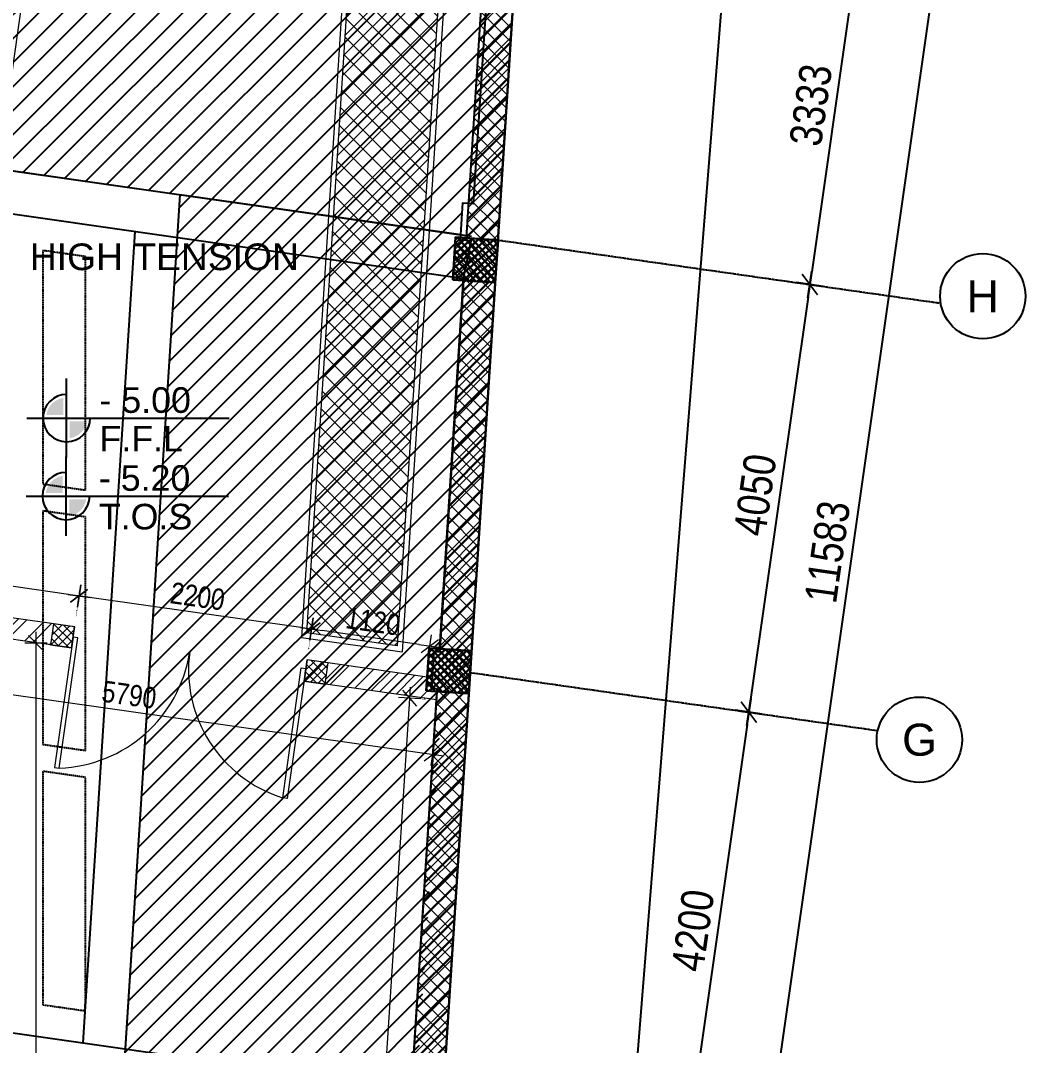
# Model space of a CAD drawing. Header units: inches. Extents: x 676944 to 1044153, y 326920 to 502369.
# Drawn here: x 745678 to 755095, y 383698 to 393308 of the extents above; entities that cross this region are included whole.
import ezdxf
from ezdxf.enums import TextEntityAlignment as Align

# ---------------------------------------------------------------- set-up
doc = ezdxf.new("R2010")
doc.units = ezdxf.units.IN
doc.header["$MEASUREMENT"] = 0
for name, pattern in [('CENTER', [50.8, 31.75, -6.35, 6.35, -6.35]), ('DOT2', [3.175, 0, -3.175]), ('HIDDEN', [9.525, 6.35, -3.175])]:
    doc.linetypes.add(name, pattern=pattern)
doc.layers.add('A-DIMENSION', color=7, linetype='Continuous', lineweight=9)
doc.layers.add('A-LEVEL', color=181, linetype='Continuous', lineweight=9)
for name, color, linetype in [('Axis', 9, 'CENTER'), ('dim-axis', 15, 'Continuous'), ('LEVELS', 181, 'Continuous'), ('S-BEAM', 2, 'Continuous'), ('S-COL-1', 7, 'Continuous'), ('S-COL1-HT', 11, 'Continuous'), ('S-HAT', 45, 'Continuous'), ('S-RIBS', 43, 'HIDDEN'), ('S-WALL', 1, 'Continuous'), ('S-WALL-HAT', 9, 'Continuous')]:
    doc.layers.add(name, color=color, linetype=linetype)
doc.styles.add('ARIAL', font='ARIALN.TTF')
doc.styles.get("Standard").update_dxf_attribs({"font": 'arial.ttf'})
doc.styles.add('style1', font='arial.ttf')
doc.dimstyles.new('DIM-100', dxfattribs={"dimscale": 150, "dimtxt": 2, "dimasz": 1, "dimexe": 0.75, "dimexo": 1, "dimgap": 0.5, "dimtad": 1, "dimdec": 0, "dimzin": 11, "dimdsep": 46, "dimtxsty": 'ARIAL', "dimblk": 'R', "dimcen": 2.5, "dimdle": 1, "dimclrd": 256, "dimclre": 256, "dimclrt": 256, "dimazin": 0, "dimtfac": 1, "dimtdec": 0, "dimtix": 1, "dimtmove": 2, "dimatfit": 3, "dimldrblk": 'R', "dimtolj": 1, "dimtzin": 3, "dimlwd": -1, "dimlwe": 13, "dimarcsym": 0})
doc.dimstyles.get("Standard").update_dxf_attribs({"dimtxt": 0.18, "dimasz": 0.18, "dimexe": 0.18, "dimexo": 0.0625, "dimgap": 0.09, "dimtad": 0, "dimtih": 1, "dimtoh": 1, "dimdec": 4, "dimzin": 0, "dimdsep": 46, "dimtxsty": 'Standard', "dimcen": 0.09, "dimadec": 0, "dimazin": 0, "dimtfac": 1, "dimtdec": 4, "dimtofl": 0, "dimtmove": 0, "dimatfit": 3, "dimfxl": 1, "dimtolj": 1, "dimtzin": 0, "dimarcsym": 0})
pattern_1 = [(45, (500265.856, -209134.585), (-39.7747564, 39.7747564), []), (135, (500265.856, -209134.585), (-39.7747564, -39.7747564), [])]
pattern_2 = [(45, (393264, 521461.99), (-112.2532, 112.2532), [])]

# ---------------------------------------------------------------- blocks, each defined once
blk = doc.blocks.new('R')
for p, q in [((0, -1.05), (0, 1.05)), ((-1.05, 0), (1.05, 0))]:
    blk.add_line(p, q)
at = {"color": 4, "lineweight": 13}
blk.add_line((-0.707, -0.707), (0.707, 0.707), dxfattribs=at)
blk = doc.blocks.new('*D459')
at = {"layer": 'A-DIMENSION', "color": 254, "linetype": 'DOT2', "lineweight": 13, "transparency": 16777216}
for p, q in [((554945, 227624.4), (554831.4, 227640.6)), ((553934.8, 220546.2), (553821.2, 220562.4))]:
    blk.add_line(p, q, dxfattribs=at)
at = {"layer": 'A-DIMENSION', "color": 254, "transparency": 16777216}
blk.add_line((553909.5, 220650.8), (554891.5, 227531), dxfattribs=at)
at = {"layer": 'Defpoints', "color": 0, "transparency": 16777216}
for p in [(554905.6, 227630), (555044, 227610.3), (554033.8, 220532.1)]:
    blk.add_point(p, dxfattribs=at)
at = {"layer": 'A-DIMENSION', "color": 254, "transparency": 16777216, "xscale": 100, "yscale": 100, "zscale": 100}
for p, rotation in [((554905.6, 227630), 81.87733040133662), ((553895.4, 220551.8), 261.8773304013366)]:
    blk.add_blockref('R', p, dxfattribs=dict(at, rotation=rotation))
at = {"layer": 'A-DIMENSION', "color": 254, "transparency": 16777216, "insert": (554139.3, 223579.5), "char_height": 200, "attachment_point": 5, "rotation": 81.87733, "style": 'ARIAL'}
blk.add_mtext('\\A1;7150', dxfattribs=at)
blk = doc.blocks.new('level')
at = {"layer": 'LEVELS'}
for points in [[(42.7, 3.7), (22.8, 3.7, -0.325023), (42.7, 23.7)], [(70.2, -3.7), (50.2, -3.7), (50.2, -23.7, 0.325023)]]:
    blk.add_hatch(color=256, dxfattribs=at).paths.add_polyline_path(points)
for p, q in [((46.5, -46.5), (46.5, 46.5)), ((0, 0), (236.9, 0))]:
    blk.add_line(p, q, dxfattribs=at)
blk.add_arc((46.5, 0), 27.7, 90, 0, dxfattribs=at)
at = {"layer": 'LEVELS', "style": 'style1', "flags": 8}
for tag, p in [('+0.00', (85, 6.1)), ('F.F.L', (85, -39.1))]:
    blk.add_attdef(tag, p, '', height=30, dxfattribs=at)
blk = doc.blocks.new('*D507')
at = {"layer": 'A-DIMENSION', "color": 254, "linetype": 'DOT2', "lineweight": 13, "transparency": 16777216}
for p, q in [((557417.9, 220352.1), (557427.4, 220418.6)), ((558526.9, 220193.7), (558536.4, 220260.2))]:
    blk.add_line(p, q, dxfattribs=at)
at = {"layer": 'A-DIMENSION', "color": 254, "transparency": 16777216}
blk.add_line((558426.8, 220200.1), (557515.8, 220330.2), dxfattribs=at)
at = {"layer": 'Defpoints', "color": 0, "transparency": 16777216}
for p in [(557416.8, 220344.3), (557403.8, 220253.1), (558512.7, 220094.7)]:
    blk.add_point(p, dxfattribs=at)
at = {"layer": 'A-DIMENSION', "color": 254, "transparency": 16777216, "xscale": 100, "yscale": 100, "zscale": 100}
for p, rotation in [((557416.8, 220344.3), 171.8698850076933), ((558525.8, 220185.9), 351.8698850076934)]:
    blk.add_blockref('R', p, dxfattribs=dict(at, rotation=rotation))
at = {"layer": 'A-DIMENSION', "color": 254, "transparency": 16777216, "insert": (557992.8, 220415.7), "char_height": 200, "attachment_point": 5, "rotation": 351.86989, "style": 'ARIAL'}
blk.add_mtext('\\A1;1120', dxfattribs=at)
blk = doc.blocks.new('*D508')
at = {"layer": 'A-DIMENSION', "color": 254, "linetype": 'DOT2', "lineweight": 13, "transparency": 16777216}
for p, q in [((555211.7, 220465), (555249.5, 220729.4)), ((557389.6, 220154.1), (557427.4, 220418.6))]:
    blk.add_line(p, q, dxfattribs=at)
at = {"layer": 'A-DIMENSION', "color": 254, "transparency": 16777216}
blk.add_line((557317.8, 220358.5), (555337.9, 220641.1), dxfattribs=at)
at = {"layer": 'Defpoints', "color": 0, "transparency": 16777216}
for p in [(555238.9, 220655.2), (555197.6, 220366), (557375.5, 220055.1)]:
    blk.add_point(p, dxfattribs=at)
at = {"layer": 'A-DIMENSION', "color": 254, "transparency": 16777216, "xscale": 100, "yscale": 100, "zscale": 100}
for p, rotation in [((555238.9, 220655.2), 171.8773450430515), ((557416.8, 220344.4), 351.8773450430515)]:
    blk.add_blockref('R', p, dxfattribs=dict(at, rotation=rotation))
at = {"layer": 'A-DIMENSION', "color": 254, "transparency": 16777216, "insert": (556349.3, 220650.4), "char_height": 200, "attachment_point": 5, "rotation": 351.87735, "style": 'ARIAL'}
blk.add_mtext('\\A1;2200', dxfattribs=at)
blk = doc.blocks.new('*D509')
at = {"layer": 'A-DIMENSION', "color": 254, "linetype": 'DOT2', "lineweight": 13, "transparency": 16777216}
for p, q in [((552934.8, 220789.9), (552972.5, 221054.4)), ((555211.7, 220465), (555249.5, 220729.4))]:
    blk.add_line(p, q, dxfattribs=at)
at = {"layer": 'A-DIMENSION', "color": 254, "transparency": 16777216}
blk.add_line((555139.9, 220669.3), (553060.9, 220966), dxfattribs=at)
at = {"layer": 'Defpoints', "color": 0, "transparency": 16777216}
for p in [(552961.9, 220980.2), (552920.6, 220690.9), (555197.6, 220366)]:
    blk.add_point(p, dxfattribs=at)
at = {"layer": 'A-DIMENSION', "color": 254, "transparency": 16777216, "xscale": 100, "yscale": 100, "zscale": 100}
for p, rotation in [((552961.9, 220980.2), 171.8773450430515), ((555238.9, 220655.2), 351.8773450430515)]:
    blk.add_blockref('R', p, dxfattribs=dict(at, rotation=rotation))
at = {"layer": 'A-DIMENSION', "color": 254, "transparency": 16777216, "insert": (554121.9, 220968.3), "char_height": 200, "attachment_point": 5, "rotation": 351.87735, "style": 'ARIAL'}
blk.add_mtext('\\A1;2300', dxfattribs=at)
blk = doc.blocks.new('*D515')
at = {"layer": 'A-DIMENSION', "color": 254, "linetype": 'DOT2', "lineweight": 13, "transparency": 16777216}
for p, q in [((558487.1, 219686.6), (558262.4, 219701)), ((557202.9, 199657.8), (556978.3, 199672.2))]:
    blk.add_line(p, q, dxfattribs=at)
at = {"layer": 'A-DIMENSION', "color": 254, "transparency": 16777216}
blk.add_line((557059.5, 199767.2), (558330.9, 219596.4), dxfattribs=at)
at = {"layer": 'Defpoints', "color": 0, "transparency": 16777216}
for p in [(558337.3, 219696.2), (558586.9, 219680.2), (557302.7, 199651.4)]:
    blk.add_point(p, dxfattribs=at)
at = {"layer": 'A-DIMENSION', "color": 254, "transparency": 16777216, "xscale": 100, "yscale": 100, "zscale": 100}
for p, rotation in [((558337.3, 219696.2), 86.33149765879534), ((557053.1, 199667.4), 266.3314976587953)]:
    blk.add_blockref('R', p, dxfattribs=dict(at, rotation=rotation))
at = {"layer": 'A-DIMENSION', "color": 254, "transparency": 16777216, "insert": (557543.4, 209691.6), "char_height": 200, "attachment_point": 5, "rotation": 86.3315, "style": 'ARIAL'}
blk.add_mtext('\\A1;20070', dxfattribs=at)
blk = doc.blocks.new('*D409')
at = {"layer": 'A-DIMENSION', "color": 254, "linetype": 'DOT2', "lineweight": 13, "transparency": 16777216}
for p, q in [((552906.6, 220591.9), (552809.8, 219908.9)), ((558567, 219265.6), (558564.1, 219244.9))]:
    blk.add_line(p, q, dxfattribs=at)
at = {"layer": 'A-DIMENSION', "color": 254, "transparency": 16777216}
blk.add_line((552919.4, 219969.1), (558454.5, 219184.7), dxfattribs=at)
at = {"layer": 'Defpoints', "color": 0, "transparency": 16777216}
for p in [(552920.7, 220691), (558552.9, 219166.6), (558553.5, 219170.7)]:
    blk.add_point(p, dxfattribs=at)
at = {"layer": 'A-DIMENSION', "color": 254, "transparency": 16777216, "xscale": 100, "yscale": 100, "zscale": 100}
for p, rotation in [((552820.4, 219983.1), 171.9342278825543), ((558553.5, 219170.7), 351.9342278825543)]:
    blk.add_blockref('R', p, dxfattribs=dict(at, rotation=rotation))
at = {"layer": 'A-DIMENSION', "color": 254, "transparency": 16777216, "insert": (555708.3, 219727.5), "char_height": 200, "attachment_point": 5, "rotation": 351.93423, "style": 'ARIAL'}
blk.add_mtext('\\A1;5790', dxfattribs=at)
blk = doc.blocks.new('*D395')
at = {"layer": 'A-DIMENSION', "color": 254, "linetype": 'DOT2', "lineweight": 13, "transparency": 16777216}
for p, q in [((554743.1, 220212.6), (554760.8, 220212.6)), ((554929.9, 199652.4), (554910.8, 199652.4))]:
    blk.add_line(p, q, dxfattribs=at)
at = {"layer": 'A-DIMENSION', "color": 254, "transparency": 16777216}
blk.add_line((554835.8, 199752.4), (554835.8, 220112.6), dxfattribs=at)
at = {"layer": 'Defpoints', "color": 0, "transparency": 16777216}
for p in [(554835.8, 220212.6), (554843.1, 220212.6), (554829.9, 199652.4)]:
    blk.add_point(p, dxfattribs=at)
at = {"layer": 'A-DIMENSION', "color": 254, "transparency": 16777216, "xscale": 100, "yscale": 100, "zscale": 100}
for p, rotation in [((554835.8, 220212.6), 90), ((554835.8, 199652.4), 270)]:
    blk.add_blockref('R', p, dxfattribs=dict(at, rotation=rotation))
at = {"layer": 'A-DIMENSION', "color": 254, "transparency": 16777216, "insert": (554683.7, 209932.5), "char_height": 200, "attachment_point": 5, "rotation": 90, "style": 'ARIAL'}
blk.add_mtext('\\A1;20560', dxfattribs=at)
blk = doc.blocks.new('*D346')
at = {"layer": 'Defpoints', "color": 0, "transparency": 16777216}
for p in [(256170.9, 442525.5), (255700.1, 439226.3), (256166.7, 439159.7)]:
    blk.add_point(p, dxfattribs=at)
at = {"layer": 'dim-axis', "linetype": 'DOT2', "lineweight": 13, "transparency": 16777216}
for p, q in [((256319.4, 442504.3), (256749, 442443)), ((255848.6, 439205.1), (256278.1, 439143.8))]:
    blk.add_line(p, q, dxfattribs=at)
at = {"layer": 'dim-axis', "transparency": 16777216}
blk.add_line((256620.6, 442340.1), (256183.7, 439278.5), dxfattribs=at)
at = {"layer": 'dim-axis', "transparency": 16777216, "xscale": 120, "yscale": 120, "zscale": 120}
for p, rotation in [((256637.6, 442458.9), 81.87732561324759), ((256166.7, 439159.7), 261.8773256132475)]:
    blk.add_blockref('R', p, dxfattribs=dict(at, rotation=rotation))
at = {"layer": 'dim-axis', "transparency": 16777216, "insert": (256176.3, 440841.5), "char_height": 300, "attachment_point": 5, "rotation": 81.87733, "style": 'ARIAL'}
blk.add_mtext('\\A1;3333', dxfattribs=at)
blk = doc.blocks.new('*D347')
at = {"layer": 'Defpoints', "color": 0, "transparency": 16777216}
for p in [(255700.1, 439226.3), (255594.5, 435150.3), (255594.5, 435150.3)]:
    blk.add_point(p, dxfattribs=at)
at = {"layer": 'dim-axis', "linetype": 'DOT2', "lineweight": 13, "transparency": 16777216}
for p, q in [((255848.6, 439205.1), (256278.1, 439143.8)), ((255446, 435171.5), (255483.1, 435166.2))]:
    blk.add_line(p, q, dxfattribs=at)
at = {"layer": 'dim-axis', "transparency": 16777216}
blk.add_line((256149.8, 439040.9), (255611.4, 435269.1), dxfattribs=at)
at = {"layer": 'dim-axis', "transparency": 16777216, "xscale": 120, "yscale": 120, "zscale": 120}
for p, rotation in [((256166.7, 439159.7), 81.87732905109686), ((255594.5, 435150.3), 261.8773290510969)]:
    blk.add_blockref('R', p, dxfattribs=dict(at, rotation=rotation))
at = {"layer": 'dim-axis', "transparency": 16777216, "insert": (255654.7, 437187.2), "char_height": 300, "attachment_point": 5, "rotation": 81.87733, "style": 'ARIAL'}
blk.add_mtext('\\A1;4050', dxfattribs=at)
blk = doc.blocks.new('*D348')
at = {"layer": 'Defpoints', "color": 0, "transparency": 16777216}
for p in [(255594.5, 435150.3), (255001, 430992.5), (255001, 430992.5)]:
    blk.add_point(p, dxfattribs=at)
at = {"layer": 'dim-axis', "linetype": 'DOT2', "lineweight": 13, "transparency": 16777216}
for p, q in [((255446, 435171.5), (255483.1, 435166.2)), ((255149.5, 430971.3), (255112.4, 430976.6))]:
    blk.add_line(p, q, dxfattribs=at)
at = {"layer": 'dim-axis', "transparency": 16777216}
blk.add_line((255577.5, 435031.5), (255018, 431111.3), dxfattribs=at)
at = {"layer": 'dim-axis', "transparency": 16777216, "xscale": 120, "yscale": 120, "zscale": 120}
for p, rotation in [((255594.5, 435150.3), 81.87732905109686), ((255001, 430992.5), 261.8773290510969)]:
    blk.add_blockref('R', p, dxfattribs=dict(at, rotation=rotation))
at = {"layer": 'dim-axis', "transparency": 16777216, "insert": (255071.9, 433103.6), "char_height": 300, "attachment_point": 5, "rotation": 81.87733, "style": 'ARIAL'}
blk.add_mtext('\\A1;4200', dxfattribs=at)
blk = doc.blocks.new('*D352')
at = {"layer": 'Defpoints', "color": 0, "transparency": 16777216}
for p in [(257375.9, 442353.5), (255739.3, 430887.1), (255739.3, 430887.1)]:
    blk.add_point(p, dxfattribs=at)
at = {"layer": 'dim-axis', "linetype": 'DOT2', "lineweight": 13, "transparency": 16777216}
for p, q in [((257227.4, 442374.7), (257264.5, 442369.4)), ((255590.8, 430908.3), (255628, 430903))]:
    blk.add_line(p, q, dxfattribs=at)
at = {"layer": 'dim-axis', "transparency": 16777216}
blk.add_line((257358.9, 442234.7), (255756.3, 431005.9), dxfattribs=at)
at = {"layer": 'dim-axis', "transparency": 16777216, "xscale": 120, "yscale": 120, "zscale": 120}
for p, rotation in [((257375.9, 442353.5), 81.877266415541), ((255739.3, 430887.1), 261.877266415541)]:
    blk.add_blockref('R', p, dxfattribs=dict(at, rotation=rotation))
at = {"layer": 'dim-axis', "transparency": 16777216, "insert": (256331.7, 436652.5), "char_height": 300, "attachment_point": 5, "rotation": 81.87727, "style": 'ARIAL'}
blk.add_mtext('\\A1;11583', dxfattribs=at)
blk = doc.blocks.new('*D153')
at = {"layer": 'Defpoints', "color": 0, "transparency": 16777216}
for p in [(253904.5, 442848), (251664.1, 414937.4), (253174.5, 414816.2)]:
    blk.add_point(p, dxfattribs=at)
at = {"layer": 'dim-axis', "linetype": 'DOT2', "lineweight": 13, "transparency": 16777216}
for p, q in [((254054, 442836), (255527.1, 442717.7)), ((251813.6, 414925.4), (253286.6, 414807.2))]:
    blk.add_line(p, q, dxfattribs=at)
at = {"layer": 'dim-axis', "transparency": 16777216}
blk.add_line((255405.3, 442607.1), (253184.1, 414935.8), dxfattribs=at)
at = {"layer": 'dim-axis', "transparency": 16777216, "xscale": 120, "yscale": 120, "zscale": 120}
for p, rotation in [((255414.9, 442726.7), 85.410651128382), ((253174.5, 414816.2), 265.410651128382)]:
    blk.add_blockref('R', p, dxfattribs=dict(at, rotation=rotation))
at = {"layer": 'dim-axis', "transparency": 16777216, "insert": (254067.3, 428789.7), "char_height": 300, "attachment_point": 5, "rotation": 85.41065, "style": 'ARIAL'}
blk.add_mtext('\\A1;28000', dxfattribs=at)
blk = doc.blocks.new('CEILING PLAN')
at = {"layer": 'S-COL1-HT', "lineweight": 30}
h = blk.add_hatch(dxfattribs=at)
h.set_pattern_fill('ANSI37', color=254, scale=15, angle=-3.66998)
h.set_pattern_definition([(41.3300165, (900893.094, 809130.26), (-31.4513192, 35.7624823), []), (131.3300165, (900893.094, 809130.26), (-35.7624823, -31.4513192), [])])
h.paths.add_polyline_path([(438083.6, 476188.7), (438482.8, 476163.1), (438508.4, 476562.3), (438109.2, 476587.9)])
h = blk.add_hatch(dxfattribs=at)
h.set_pattern_fill('ANSI37', color=254, scale=15, angle=-3.66998)
h.set_pattern_definition([(41.3300165, (900645.567, 805278.215), (-31.4513192, 35.7624823), []), (131.3300165, (900645.567, 805278.215), (-35.7624823, -31.4513192), [])])
h.paths.add_polyline_path([(437836.1, 472336.7), (438235.2, 472311.1), (438260.8, 472710.2), (437861.7, 472735.8)])
at = {"layer": 'S-HAT'}
h = blk.add_hatch(dxfattribs=at)
h.set_pattern_fill('ANSI31', color=254, scale=50, style=0)
h.set_pattern_definition(pattern_2)
h.paths.add_polyline_path([(390318.4, 485183), (390298.1, 485040.4), (390318.4, 485183), (390195.1, 484461.1), (390318.4, 485183), (389288.2, 485329.9), (389175.4, 483607.6), (389224.7, 483595.9), (394316.7, 482869.2), (394316.8, 482870), (394960.3, 482778.2), (424089.7, 478620.1), (424089.8, 478620.4), (424287.8, 478592.1), (426168.6, 478323.6), (426168.6, 478323.7), (426812.1, 478231.9), (426812, 478231.3), (432655.7, 477397.3), (432655.7, 477397.9), (433200.2, 477320.2), (438160.8, 476611.6), (438179.9, 476909.7), (438279.7, 476903.3), (438456, 479650.9), (434841.3, 480166.8), (434826.9, 480066.2), (434480.4, 480115.7), (434494.8, 480216.3), (430881.4, 480732), (430867, 480631.5), (430520.6, 480681), (430534.9, 480781.5), (426921.5, 481297.2), (426907.2, 481196.8), (426560.7, 481246.2), (426575, 481346.6), (422961.6, 481862.4), (422947.3, 481762.1), (422600.8, 481811.5), (422615.2, 481911.8), (419001.9, 482427.5), (418987.6, 482327.2), (418641.1, 482376.6), (418655.4, 482477), (415042.1, 482992.7), (415027.8, 482892.4), (414681.3, 482941.8), (414695.6, 483042.1), (411082.3, 483557.8), (411068, 483457.6), (410721.6, 483507.1), (410735.9, 483607.3), (407122.6, 484123), (407108.3, 484023), (406761.8, 484072.4), (406776.1, 484172.4), (403162.7, 484688.2), (403148.5, 484588.4), (402802, 484637.8), (402816.2, 484737.6), (399202.8, 485253.3), (399188.6, 485153.8), (398842.1, 485203.3), (398856.3, 485302.8), (395243, 485818.5), (395228.8, 485719.2), (394882.3, 485768.7), (394896.5, 485868), (391300.8, 486330.6), (391286.6, 486231.6), (390890.7, 486288.2), (390904.8, 486387.2), (390471.6, 486373.3), (390384.5, 485646.3)])
h = blk.add_hatch(dxfattribs=at)
h.set_pattern_fill('ANSI31', color=254, scale=50, style=0)
h.set_pattern_definition(pattern_2)
h.paths.add_polyline_path([(436417.7, 465254.5), (437484.5, 465186.1), (437661.7, 468149.5), (437618.2, 468152.3), (437640.6, 468501.6), (437740.4, 468495.2), (437987.7, 472350), (437887.9, 472356.4), (437910.3, 472705.7), (437960.2, 472702.5), (438184.5, 476200.2), (438256.7, 476554.1), (438157.5, 476560.5), (438160.8, 476611.6), (435528.3, 476987.3), (434133.3, 455223.1), (436839, 455223.1), (436816.1, 455646.2), (436864.7, 455623.1), (437087.2, 459092.7), (436987.4, 459099.1), (437013, 459498.3), (437112.8, 459491.9), (437396.9, 463139.8), (437347, 463143), (437414.1, 464188.5), (436353.7, 464256.5)])
at = {"layer": 'S-WALL-HAT', "lineweight": 30}
h = blk.add_hatch(dxfattribs=at)
h.set_pattern_fill('ANSI31', color=254, scale=35)
h.set_pattern_definition([(45, (874698.03, 817381.6), (-78.577241, 78.577241), [])])
h.paths.add_polyline_path([(436885.1, 455940.9), (436838.8, 455219.9), (437139.6, 455223.1), (437184.5, 455921.7)])
h.paths.add_polyline_path([(434505.1, 480465.7), (434901.1, 480409.2), (434844.6, 480013.2), (434448.6, 480069.7)])
h.paths.add_polyline_path([(430941.2, 480974.5), (430884.7, 480578.5), (430488.7, 480635), (430545.3, 481031)])
h.paths.add_polyline_path([(426981.4, 481539.7), (426924.9, 481143.8), (426528.9, 481200.3), (426585.4, 481596.3)])
h.paths.add_polyline_path([(423021.5, 482105), (422965, 481709), (422569, 481765.6), (422625.5, 482161.5)])
h.paths.add_polyline_path([(418665.8, 482726.7), (419061.8, 482670.1), (419005.2, 482274.2), (418609.3, 482330.7)])
h.paths.add_polyline_path([(414706, 483291.9), (415102, 483235.3), (415045.5, 482839.3), (414649.5, 482895.9)])
h.paths.add_polyline_path([(411142.2, 483800.6), (411085.7, 483404.6), (410689.7, 483461.1), (410746.3, 483857.1)])
h.paths.add_polyline_path([(407182.5, 484365.9), (407126, 483969.9), (406730, 484026.4), (406786.5, 484422.4)])
h.paths.add_polyline_path([(403222.7, 484931.3), (403166.1, 484535.4), (402770.2, 484591.9), (402826.7, 484987.9)])
h.paths.add_polyline_path([(399262.8, 485496.8), (399206.3, 485100.8), (398810.3, 485157.3), (398866.8, 485553.3)])
h.paths.add_polyline_path([(395303, 486062.2), (395246.5, 485666.2), (394850.5, 485722.7), (394907, 486118.7)])
h.paths.add_polyline_path([(391343.2, 486627.6), (391286.6, 486231.6), (390890.7, 486288.2), (390947.2, 486684.2), (389093.7, 486948.7), (388877.3, 483646.1), (389175.1, 483603.8), (389130.9, 482928), (388831.5, 482947.6), (387463.7, 462073.1), (387764.3, 462073.1), (387717.3, 461355), (387417.9, 461374.6), (387060.6, 455921.6), (387360, 455902), (387315.5, 455223.1), (387014.8, 455223.1), (386798.6, 451923.1), (388803.2, 451923.1), (388803.2, 452323.1), (389203.2, 452323.1), (389203.2, 451923.1), (392803.2, 451923.1), (392803.2, 452323.1), (393203.2, 452323.1), (393203.2, 451923.1), (396803.2, 451923.1), (396803.2, 452323.1), (397203.2, 452323.1), (397203.2, 451923.1), (400803.2, 451923.1), (400803.2, 452323.1), (401203.2, 452323.1), (401203.2, 451923.1), (404803.2, 451923.1), (404803.2, 452323.1), (405203.2, 452323.1), (405203.2, 451923.1), (408803.2, 451923.1), (408803.2, 452323.1), (409203.2, 452323.1), (409203.2, 451923.1), (412803.2, 451923.1), (412803.2, 452323.1), (413203.2, 452323.1), (413203.2, 451923.1), (416803.2, 451923.1), (416803.2, 452323.1), (417203.2, 452323.1), (417203.2, 451923.1), (420803.2, 451923.1), (420803.2, 452323.1), (421203.2, 452323.1), (421203.2, 451923.1), (424803.2, 451923.1), (424803.2, 452323.1), (425203.2, 452323.1), (425203.2, 451923.1), (428803.2, 451923.1), (428803.2, 452323.1), (429203.2, 452323.1), (429203.2, 451923.1), (432803.2, 451923.1), (432803.2, 452323.1), (433203.2, 452323.1), (433203.2, 451923.1), (436928, 451923.1), (437386.6, 459073.5), (436987.4, 459099.1), (437013, 459498.3), (437412.2, 459472.7), (437646.4, 463123.8), (437347, 463143), (437391.8, 463841.6), (437691.2, 463822.4), (437965.9, 468105), (437566.7, 468130.6), (437592.3, 468529.7), (437991.5, 468504.1), (438235.6, 472309), (437836.4, 472334.6), (437862, 472733.8), (438261.2, 472708.2), (438482.8, 476163.1), (438083.6, 476188.7), (438109.2, 476587.9), (438508.4, 476562.3), (438720.3, 479865.7)])
h.paths.add_polyline_path([(388385.4, 476137.7), (388884.3, 476105), (388823, 475168.8), (388326.5, 475239.6)])
h.paths.add_polyline_path([(388684.6, 476118.1), (388884.3, 476105), (388823, 475168.8), (388624.3, 475197.1), (387118.9, 452223.1), (388803.2, 452223.1), (388803.2, 452323.1), (389203.2, 452323.1), (389203.2, 452223.1), (392803.2, 452223.1), (392803.2, 452323.1), (393203.2, 452323.1), (393203.2, 452223.1), (396803.2, 452223.1), (396803.2, 452323.1), (397203.2, 452323.1), (397203.2, 452223.1), (400803.2, 452223.1), (400803.2, 452323.1), (401203.2, 452323.1), (401203.2, 452223.1), (404803.2, 452223.1), (404803.2, 452323.1), (405203.2, 452323.1), (405203.2, 452223.1), (408803.2, 452223.1), (408803.2, 452323.1), (409203.2, 452323.1), (409203.2, 452223.1), (412803.2, 452223.1), (412803.2, 452323.1), (413203.2, 452323.1), (413203.2, 452223.1), (416803.2, 452223.1), (416803.2, 452323.1), (417203.2, 452323.1), (417203.2, 452223.1), (420803.2, 452223.1), (420803.2, 452323.1), (421203.2, 452323.1), (421203.2, 452223.1), (424803.2, 452223.1), (424803.2, 452323.1), (425203.2, 452323.1), (425203.2, 452223.1), (428803.2, 452223.1), (428803.2, 452323.1), (429203.2, 452323.1), (429203.2, 452223.1), (432803.2, 452223.1), (432803.2, 452323.1), (433203.2, 452323.1), (433203.2, 452223.1), (436646.6, 452223.1), (437087.2, 459092.7), (436987.4, 459099.1), (437013, 459498.3), (437112.8, 459491.9), (437666.5, 468124.2), (437566.7, 468130.6), (437592.3, 468529.7), (437692.1, 468523.3), (437936.2, 472328.2), (437836.4, 472334.6), (437862, 472733.8), (437961.8, 472727.4), (438183.4, 476182.3), (438083.6, 476188.7), (438109.2, 476587.9), (438209, 476581.5), (438403.1, 479608), (434858.9, 480113.8), (434844.6, 480013.2), (434448.6, 480069.7), (434463, 480170.3), (430899.1, 480679), (430884.7, 480578.5), (430488.7, 480635), (430503.1, 480735.5), (426939.2, 481244.2), (426924.9, 481143.8), (426528.9, 481200.3), (426543.2, 481300.7), (422979.3, 481809.3), (422965, 481709), (422569, 481765.6), (422583.3, 481865.8), (419019.6, 482374.5), (419005.2, 482274.2), (418609.3, 482330.7), (418623.6, 482431), (415059.8, 482939.6), (415045.5, 482839.3), (414649.5, 482895.9), (414663.8, 482996.2), (411100, 483504.8), (411085.7, 483404.6), (410689.7, 483461.1), (410704, 483561.3), (407140.3, 484070), (407126, 483969.9), (406730, 484026.4), (406744.3, 484126.5), (403180.4, 484635.1), (403166.1, 484535.4), (402770.2, 484591.9), (402784.4, 484691.6), (399220.5, 485200.3), (399206.3, 485100.8), (398810.3, 485157.3), (398824.5, 485256.8), (395260.6, 485765.5), (395246.5, 485666.2), (394850.5, 485722.7), (394864.7, 485822), (391300.8, 486330.6), (391286.6, 486231.6), (390890.7, 486288.2), (390904.8, 486387.2), (389371.9, 486605.9)])
at = {"layer": 'S-BEAM', "color": 254, "linetype": 'ByBlock'}
for p, q in [((389213.3, 483597.6), (438260.1, 476597.4)), ((433143.6, 476923.6), (438234.4, 476197)), ((435528.3, 476987.3), (435015.1, 468980.1)), ((435105.5, 476643.6), (434617.9, 469036.7)), ((432496.2, 469339.6), (437696.9, 468597.3))]:
    blk.add_line(p, q, dxfattribs=at)
at = {"layer": 'S-COL-1', "color": 254, "lineweight": 30}
for points in [[(438083.6, 476188.7), (438482.8, 476163.1), (438508.4, 476562.3), (438109.2, 476587.9)], [(437836.1, 472336.7), (438235.2, 472311.1), (438260.8, 472710.2), (437861.7, 472735.8)]]:
    blk.add_lwpolyline(points, close=True, dxfattribs=at)
at = {"layer": 'S-HAT', "color": 254}
for points in [[(394960.3, 482778.2), (424089.7, 478620.1), (424089.8, 478620.4), (424287.8, 478592.1), (426168.6, 478323.6), (426168.6, 478323.7), (426812.1, 478231.9), (426812, 478231.3), (432655.7, 477397.3), (432655.7, 477397.9), (433200.2, 477320.2), (438160.8, 476611.6), (438179.9, 476909.7), (438279.7, 476903.3), (438456, 479650.9)], [(437347, 463143), (437391.8, 463841.6), (437391.8, 463841.6), (437668.1, 468149.1), (437618.2, 468152.3), (437640.6, 468501.6), (437690.5, 468498.4), (437937.8, 472353.2), (437887.9, 472356.4), (437910.3, 472705.7), (437960.2, 472702.5), (438184.5, 476200.2), (438256.7, 476554.1), (438157.5, 476560.5), (438160.8, 476611.6), (435528.3, 476987.3), (434133.3, 455223.1)]]:
    blk.add_lwpolyline(points, dxfattribs=at)
at = {"layer": 'S-RIBS', "color": 254, "ltscale": 0.4}
for points in [[(434643, 476407.1), (434243, 476464.2), (434243, 474275.6), (434643, 474218.5)], [(434643, 473966), (434243, 474023.1), (434243, 471834.5), (434643, 471777.4)], [(434643, 471524.8), (434243, 471581.9), (434243, 469393.3), (434637.2, 469337), (434643, 469427.8)]]:
    blk.add_lwpolyline(points, close=True, dxfattribs=at)
at = {"layer": 'S-WALL', "color": 254}
blk.add_lwpolyline([(436928, 451923.1), (386798.6, 451923.1), (389093.7, 486948.7), (438720.3, 479865.7)], close=True, dxfattribs=at)
for points in [[(434858.9, 480113.8), (438403.1, 479608), (438209, 476581.5)], [(438183.4, 476182.3), (437961.8, 472727.4)], [(437936.2, 472328.2), (437692.1, 468523.3)]]:
    blk.add_lwpolyline(points, dxfattribs=at)
blk = doc.blocks.new('SDFGBS')
at = {"layer": 'A-DIMENSION'}
h = blk.add_hatch(dxfattribs=at)
h.set_pattern_fill('ANSI37', color=254, scale=1000)
h.set_pattern_definition([(45, (-9484.03, -205049.73), (-88.388348, 88.388348), []), (135, (-9484.03, -205049.73), (-88.388348, -88.388348), [])])
h.paths.add_polyline_path([(558658.2, 227043.9), (557814.2, 227164.4), (557374.4, 220307.7), (558218.4, 220187.3)])
h = blk.add_hatch(dxfattribs=at)
h.set_pattern_fill('ANSI37', color=254, scale=750)
h.set_pattern_definition([(45, (500265.86, -209134.585), (-66.29126, 66.29126), []), (135, (500265.86, -209134.585), (-66.29126, -66.29126), [])])
h.paths.add_polyline_path([(558739.7, 223618), (559138.9, 223592.4), (559164.5, 223991.6), (558765.3, 224017.2)])
h = blk.add_hatch(dxfattribs=at)
h.set_pattern_fill('ANSI32', color=254, scale=500)
h.set_pattern_definition([(45, (500237.57, -209332.6), (-132.58252, 132.58252), []), (45, (500325.96, -209332.6), (-132.58252, 132.58252), [])])
h.paths.add_polyline_path([(552694.4, 220521.2), (552722.7, 220719.2), (551039.7, 220959.4), (551011.5, 220761.4)])
h.paths.add_polyline_path([(557573.5, 220027.1), (557545.3, 219829.1), (558488.1, 219695.5), (558501, 219895.7)])
h.paths.add_polyline_path([(554971.3, 220196.2), (554999.6, 220394.2), (552920.7, 220691), (552892.4, 220493)])
h = blk.add_hatch(dxfattribs=at)
h.set_pattern_fill('ANSI37,_O', color=254, scale=450)
h.set_pattern_definition(pattern_1)
h.paths.add_polyline_path([(555196.8, 220366.2), (554998.8, 220394.3), (554970.5, 220196.4), (555168.6, 220168.2)])
h = blk.add_hatch(dxfattribs=at)
h.set_pattern_fill('ANSI37', color=254, scale=750)
h.set_pattern_definition([(45, (500264.9, -209132.56), (-66.29126, 66.29126), []), (135, (500264.9, -209132.56), (-66.29126, -66.29126), [])])
h.paths.add_polyline_path([(558491.6, 219766), (558890.7, 219740.4), (558916.3, 220139.5), (558517.2, 220165.1)])
h = blk.add_hatch(dxfattribs=at)
h.set_pattern_fill('ANSI37,_O', color=254, scale=450)
h.set_pattern_definition(pattern_1)
h.paths.add_polyline_path([(557572.7, 220027.1), (557374.7, 220055.2), (557346.5, 219857.3), (557544.5, 219829.1)])
at = {"layer": 'A-DIMENSION', "color": 254}
for p, q in [((557767.7, 227221.5), (557321.5, 220264.8)), ((558711.1, 227086.9), (558264.9, 220131.2)), ((558991.6, 225993), (559312.9, 226314.2)), ((559291.1, 225975.2), (559008.6, 226257.7)), ((558982.6, 225851.3), (559303.8, 226172.5)), ((559283.1, 225850.6), (559000.6, 226133.1)), ((558973.5, 225709.6), (559294.7, 226030.9)), ((559275.1, 225726), (558992.6, 226008.5)), ((558964.4, 225568), (559285.6, 225889.2)), ((559267.2, 225601.4), (558984.7, 225883.9)), ((558955.3, 225426.3), (559276.5, 225747.5)), ((559259.2, 225476.8), (558976.7, 225759.3)), ((559251.2, 225352.2), (558968.7, 225634.7)), ((558946.2, 225284.7), (559267.4, 225605.9)), ((558937.1, 225143), (559258.4, 225464.2)), ((559243.2, 225227.6), (558960.7, 225510.1)), ((559235.2, 225103.1), (558952.7, 225385.6)), ((558928.1, 225001.3), (559249.3, 225322.5)), ((559227.2, 224978.5), (558944.7, 225261)), ((558919, 224859.7), (559240.2, 225180.9)), ((559219.2, 224853.9), (558936.7, 225136.4)), ((558909.9, 224718), (559231.1, 225039.2)), ((559211.2, 224729.3), (558928.7, 225011.8)), ((558900.8, 224576.3), (559222, 224897.5)), ((559203.2, 224604.7), (558920.7, 224887.2)), ((559195.3, 224480.1), (558912.8, 224762.6)), ((558891.7, 224434.7), (559212.9, 224755.9)), ((558882.6, 224293), (559203.9, 224614.2)), ((559187.3, 224355.5), (558904.8, 224638)), ((559179.3, 224230.9), (558896.8, 224513.4)), ((558873.6, 224151.3), (559194.8, 224472.5)), ((559171.3, 224106.3), (558888.8, 224388.8)), ((558865.6, 224010.8), (559185.7, 224330.9)), ((559152.7, 223992.3), (558880.8, 224264.2)), ((558990.2, 224002.8), (559176.6, 224189.2)), ((559011, 224001.4), (558872.8, 224139.6)), ((558869.3, 224010.5), (558864.8, 224015)), ((559114.8, 223994.8), (559167.5, 224047.5)), ((558837.2, 223584.7), (558862.7, 223610.1)), ((559123.4, 223358.7), (558872.6, 223609.5)), ((558819.1, 223301.3), (559111.9, 223594.1)), ((558828.1, 223443), (558987.3, 223602.1)), ((559115.4, 223234.1), (558832.9, 223516.6)), ((559131.3, 223483.3), (559014.3, 223600.4)), ((558810, 223159.7), (559131.2, 223480.9)), ((558800.9, 223018), (559122.1, 223339.2)), ((559107.4, 223109.6), (558824.9, 223392.1)), ((559099.4, 222985), (558816.9, 223267.5)), ((558791.8, 222876.3), (559113, 223197.5)), ((559091.4, 222860.4), (558808.9, 223142.9)), ((558782.7, 222734.7), (559103.9, 223055.9)), ((559083.4, 222735.8), (558800.9, 223018.3)), ((558773.6, 222593), (559094.9, 222914.2)), ((559075.4, 222611.2), (558792.9, 222893.7)), ((558764.6, 222451.3), (559085.8, 222772.5)), ((559067.4, 222486.6), (558784.9, 222769.1)), ((558755.5, 222309.7), (559076.7, 222630.9)), ((559059.4, 222362), (558776.9, 222644.5)), ((558746.4, 222168), (559067.6, 222489.2)), ((559051.5, 222237.4), (558769, 222519.9)), ((559043.5, 222112.8), (558761, 222395.3)), ((558737.3, 222026.3), (559058.5, 222347.5)), ((559035.5, 221988.2), (558753, 222270.7)), ((558728.2, 221884.7), (559049.4, 222205.9)), ((559027.5, 221863.6), (558745, 222146.1)), ((558719.1, 221743), (559040.4, 222064.2)), ((559019.5, 221739), (558737, 222021.5)), ((558710.1, 221601.3), (559031.3, 221922.5)), ((559011.5, 221614.4), (558729, 221896.9)), ((558701, 221459.7), (559022.2, 221780.9)), ((559003.5, 221489.8), (558721, 221772.3)), ((558691.9, 221318), (559013.1, 221639.2)), ((558995.5, 221365.2), (558713, 221647.7)), ((558682.8, 221176.3), (559004, 221497.6)), ((558987.5, 221240.6), (558705, 221523.1)), ((558673.7, 221034.7), (558994.9, 221355.9)), ((558979.6, 221116.1), (558697.1, 221398.6)), ((558664.6, 220893), (558985.9, 221214.2)), ((558971.6, 220991.5), (558689.1, 221274)), ((558963.6, 220866.9), (558681.1, 221149.4)), ((558655.6, 220751.3), (558976.8, 221072.6)), ((558955.6, 220742.3), (558673.1, 221024.8)), ((558646.5, 220609.7), (558967.7, 220930.9)), ((558947.6, 220617.7), (558665.1, 220900.2)), ((558637.4, 220468), (558958.6, 220789.2)), ((558939.6, 220493.1), (558657.1, 220775.6)), ((555197.6, 220366), (552920.7, 220691)), ((558628.3, 220326.3), (558949.5, 220647.6)), ((558931.6, 220368.5), (558649.1, 220651)), ((555169.3, 220168), (552892.4, 220493)), ((558619.2, 220184.7), (558940.4, 220505.9)), ((558923.6, 220243.9), (558641.1, 220526.4)), ((555169.3, 220168), (555197.6, 220366)), ((558894, 220141), (558633.1, 220401.8)), ((558719.3, 220152.2), (558931.4, 220364.2)), ((555227, 220260.8), (555183.5, 220267)), ((557321.5, 220264.8), (558264.9, 220131.2)), ((558752.3, 220150.1), (558625.2, 220277.2)), ((558592.9, 220158.3), (558594.7, 220160.2)), ((558612.7, 220157), (558610.6, 220159.1)), ((558843.9, 220144.2), (558922.3, 220222.6)), ((557347.3, 219857.1), (557375.5, 220055.1)), ((558500.9, 219894.5), (557375.5, 220055.1)), ((558511.5, 220077), (558512.2, 220077.6)), ((558515.3, 220121.9), (558514.4, 220122.8)), ((557320.5, 219981.8), (557364.2, 219975.6)), ((558506.7, 219998), (558506.4, 219998.2)), ((558498.5, 219873.6), (558498.1, 219874)), ((558502.3, 219935.2), (558502.4, 219935.3)), ((558586.9, 219680.2), (557347.3, 219857.1)), ((558492.4, 219792.7), (558493.3, 219793.6)), ((558573.8, 219476.3), (558841, 219743.6)), ((558582.9, 219618), (558716.4, 219751.6)), ((558591.8, 219759.5), (558591.9, 219759.6)), ((558875.2, 219496.9), (558613.9, 219758.2)), ((558883.1, 219621.5), (558755.6, 219749.1)), ((558564.7, 219334.7), (558885.3, 219655.2)), ((558867.2, 219372.3), (558585.2, 219654.2)), ((558555.6, 219193), (558876.2, 219513.6)), ((558859.2, 219247.7), (558577.2, 219529.6)), ((558851.3, 219123), (558569.2, 219405.1)), ((558546.6, 219051.4), (558867.2, 219372)), ((558537.5, 218909.7), (558858.1, 219230.3)), ((558843.3, 218998.4), (558561.2, 219280.5)), ((558835.3, 218873.8), (558553.3, 219155.9)), ((558528.4, 218768), (558849.1, 219088.7)), ((558827.3, 218749.2), (558545.3, 219031.3)), ((558519.3, 218626.4), (558840, 218947)), ((558819.4, 218624.6), (558537.3, 218906.7)), ((558510.2, 218484.7), (558830.9, 218805.4)), ((558811.4, 218500), (558529.3, 218782.1)), ((558501.1, 218343), (558821.9, 218663.8)), ((558803.4, 218375.4), (558521.3, 218657.5)), ((558492.1, 218201.4), (558812.8, 218522.1)), ((558795.5, 218250.7), (558513.3, 218532.9)), ((558483, 218059.7), (558803.8, 218380.5)), ((558787.5, 218126.1), (558505.3, 218408.3)), ((558473.9, 217918), (558794.7, 218238.8)), ((558779.5, 218001.5), (558497.3, 218283.7)), ((558771.6, 217876.9), (558489.3, 218159.1)), ((558464.8, 217776.4), (558785.6, 218097.2)), ((558455.7, 217634.7), (558776.6, 217955.6)), ((558763.6, 217752.3), (558481.4, 218034.5)), ((558755.6, 217627.7), (558473.4, 217909.9)), ((558446.6, 217493), (558767.5, 217813.9)), ((558747.6, 217503.1), (558465.4, 217785.3)), ((558437.6, 217351.4), (558758.5, 217672.3)), ((558739.7, 217378.5), (558457.4, 217660.7)), ((558428.5, 217209.7), (558749.4, 217530.6)), ((558731.7, 217253.8), (558449.4, 217536.1)), ((558419.4, 217068), (558740.3, 217389)), ((558723.7, 217129.2), (558441.4, 217411.6)), ((558715.8, 217004.6), (558433.4, 217287)), ((558410.3, 216926.4), (558731.3, 217247.3)), ((558401.2, 216784.7), (558722.2, 217105.7)), ((558707.8, 216880), (558425.4, 217162.4)), ((558699.8, 216755.4), (558417.5, 217037.8)), ((558392.1, 216643), (558713.2, 216964.1)), ((558691.9, 216630.8), (558409.5, 216913.2)), ((558383.1, 216501.4), (558704.1, 216822.4)), ((558683.9, 216506.2), (558401.5, 216788.6)), ((558374, 216359.7), (558695.1, 216680.8)), ((558675.9, 216381.6), (558393.5, 216664)), ((558364.9, 216218), (558686, 216539.1)), ((558667.9, 216256.9), (558385.5, 216539.4))]:
    blk.add_line(p, q, dxfattribs=at)
for points in [[(558864.6, 224010.8), (559058.6, 227037.3), (555515.1, 227543)], [(558617.6, 220158.7), (558839, 223611.6)], [(555177.2, 220223.4), (555183.5, 220267), (555009.4, 219047.5), (555053, 219041.2), (555227, 220260.8)], [(557357.9, 219932), (557364.1, 219975.6), (557190, 218756.1), (557146.5, 218762.3), (557320.5, 219981.8)], [(558348.2, 215957.6), (558592, 219759.5)]]:
    blk.add_lwpolyline(points, dxfattribs=at)
for points in [[(557374.4, 220307.7), (557814.2, 227164.4), (558658.2, 227043.9), (558218.4, 220187.3)], [(558739.7, 223618), (559138.9, 223592.4), (559164.5, 223991.6), (558765.3, 224017.2)], [(555196.8, 220366.2), (554998.8, 220394.3), (554970.5, 220196.4), (555168.6, 220168.2), (555196.8, 220366.2)], [(558491.6, 219766), (558890.7, 219740.4), (558916.3, 220139.5), (558517.2, 220165.1)], [(557572.7, 220027.1), (557374.7, 220055.2), (557346.5, 219857.3), (557544.5, 219829.1), (557572.7, 220027.1)]]:
    blk.add_lwpolyline(points, close=True, dxfattribs=at)
for centre, radius, start, end in [((555008.9, 220321.1), 1280.6, 271.97312, 351.02537), ((557525.8, 219965.5), 1261.6, 172.41266, 252.49964)]:
    blk.add_arc(centre, radius, start, end, dxfattribs=at)
at = {"layer": 'S-WALL', "color": 254}
blk.add_lwpolyline([(509749.2, 234378), (509749.2, 234378), (507454.1, 199352.4), (557584.1, 199352.4), (559375.7, 227295.1), (545410.2, 229288.3)], dxfattribs=at)
at = {"layer": 'A-DIMENSION', "color": 254}
ref = blk.add_blockref('level', (554749.8, 222322.4), dxfattribs=dict(at, xscale=7.999999999999999, yscale=7.999999999999999, zscale=7.999999999999999))
ref.add_attrib('+0.00', '- 5.00', (555429.6, 222371.4), dxfattribs={"layer": 'A-LEVEL', "height": 240, "style": 'style1'})
ref.add_attrib('F.F.L', 'F.F.L', (555429.6, 222009.4), dxfattribs={"layer": 'A-LEVEL', "height": 240, "style": 'style1'})
ref = blk.add_blockref('level', (554744.4, 221591.6), dxfattribs=dict(at, xscale=7.999999999999999, yscale=7.999999999999999, zscale=7.999999999999999))
ref.add_attrib('+0.00', '- 5.20', (555424.2, 221640.6), dxfattribs={"layer": 'A-LEVEL', "height": 240, "style": 'style1'})
ref.add_attrib('F.F.L', 'T.O.S', (555424.2, 221278.6), dxfattribs={"layer": 'A-LEVEL', "height": 240, "style": 'style1'})
at = {"layer": 'A-DIMENSION', "color": 254, "style": 'style1'}
blk.add_text('HIGH TENSION', height=250, dxfattribs=at).set_placement((554777, 223709.3))
at = {"layer": 'A-DIMENSION', "color": 254}
dim = blk.add_linear_dim(base=(554905.6, 227630), p1=(554033.8, 220532.1), p2=(555044, 227610.3), angle=81.87733, dimstyle='Standard', override={"dimscale": 100, "dimtxt": 2, "dimasz": 1, "dimexe": 0.75, "dimexo": 1, "dimgap": 0.5, "dimtad": 1, "dimtih": 0, "dimtoh": 0, "dimdec": 0, "dimzin": 3, "dimtxsty": 'ARIAL', "dimblk": 'R', "dimcen": 2.5, "dimdle": 1, "dimclrd": 254, "dimclre": 254, "dimclrt": 254, "dimadec": 2, "dimtdec": 0, "dimtix": 1, "dimtofl": 1, "dimtmove": 2, "dimldrblk": 'R', "dimfxl": 2.5, "dimtzin": 3, "dimlwd": 65535, "dimlwe": 13}, dxfattribs=at)
dim.commit()
dim.dimension.update_dxf_attribs({"geometry": '*D459', "text_midpoint": (554139.3, 223579.5), "dimtype": 161})
for base, p1, p2, angle, picture, middle in [((552961.9, 220980.2), (555197.6, 220366), (552920.6, 220690.9), 351.87735, '*D509', (554121.9, 220968.3)), ((555238.9, 220655.2), (557375.5, 220055.1), (555197.6, 220366), 351.87735, '*D508', (556349.3, 220650.4)), ((558553.5, 219170.7), (552920.7, 220691), (558552.9, 219166.6), 171.93423, '*D409', (555708.3, 219727.5)), ((554835.8, 220212.6), (554829.9, 199652.4), (554843.1, 220212.6), 90, '*D395', (554683.7, 209932.5))]:
    dim = blk.add_linear_dim(base=base, p1=p1, p2=p2, angle=angle, dimstyle='Standard', override={"dimscale": 100, "dimtxt": 2, "dimasz": 1, "dimexe": 0.75, "dimexo": 1, "dimgap": 0.5, "dimtad": 1, "dimtih": 0, "dimtoh": 0, "dimdec": 0, "dimzin": 3, "dimtxsty": 'ARIAL', "dimblk": 'R', "dimcen": 2.5, "dimdle": 1, "dimclrd": 254, "dimclre": 254, "dimclrt": 254, "dimadec": 2, "dimtdec": 0, "dimtix": 1, "dimtofl": 1, "dimtmove": 2, "dimldrblk": 'R', "dimfxl": 2.5, "dimtzin": 3, "dimlwd": 65535, "dimlwe": 13}, dxfattribs=at)
    dim.commit()
    dim.dimension.update_dxf_attribs({"geometry": picture, "text_midpoint": middle})
for p1, p2, distance, picture, middle in [((558512.7, 220094.7), (557403.8, 220253.1), -92.1, '*D507', (557992.8, 220415.7)), ((557302.7, 199651.4), (558586.9, 219680.2), 250.1, '*D515', (557543.4, 209691.6))]:
    dim = blk.add_aligned_dim(p1=p1, p2=p2, distance=distance, dimstyle='Standard', override={"dimscale": 100, "dimtxt": 2, "dimasz": 1, "dimexe": 0.75, "dimexo": 1, "dimgap": 0.5, "dimtad": 1, "dimtih": 0, "dimtoh": 0, "dimdec": 0, "dimzin": 3, "dimtxsty": 'ARIAL', "dimblk": 'R', "dimcen": 2.5, "dimdle": 1, "dimclrd": 254, "dimclre": 254, "dimclrt": 254, "dimadec": 2, "dimtdec": 0, "dimtix": 1, "dimtofl": 1, "dimtmove": 2, "dimldrblk": 'R', "dimfxl": 2.5, "dimtzin": 3, "dimlwd": 65535, "dimlwe": 13}, dxfattribs=at)
    dim.commit()
    dim.dimension.update_dxf_attribs({"geometry": picture, "text_midpoint": middle})
blk = doc.blocks.new('FSDRHGT')
at = {"layer": 'Axis', "ltscale": 0.5}
for p, q in [((253244, 439576.8), (257378.3, 438986.8)), ((252984, 435522.9), (256806.1, 434977.4))]:
    blk.add_line(p, q, dxfattribs=at)
at = {"layer": 'Axis', "linetype": 'Continuous'}
for centre in [(257787, 439050.2), (257193.5, 434892.4)]:
    blk.add_circle(centre, 400, dxfattribs=at)
at = {"layer": 'S-WALL', "color": 7}
blk.add_lwpolyline([(201534.1, 414937.4), (251664.1, 414937.4), (253455.7, 442880.1), (203829.2, 449963)], close=True, dxfattribs=at)
at = {"layer": 'Axis', "linetype": 'Continuous', "style": 'style1'}
for s, p in [('H', (257787, 439050.2)), ('G', (257193.5, 434892.4))]:
    blk.add_text(s, height=300, dxfattribs=at).set_placement(p, align=Align.MIDDLE)
at = {"layer": 'dim-axis', "color": 3}
for p1, p2, distance, picture, middle in [((253904.5, 442848), (251664.1, 414937.4), 1515.3, '*D153', (254067.3, 428789.7)), ((256170.9, 442525.5), (255700.1, 439226.3), 471.4, '*D346', (256176.3, 440841.5)), ((257375.9, 442353.5), (255739.3, 430887.1), 0, '*D352', (256331.7, 436652.5))]:
    dim = blk.add_aligned_dim(p1=p1, p2=p2, distance=distance, dimstyle='DIM-100', override={"dimasz": 0.8}, dxfattribs=at)
    dim.commit()
    dim.dimension.update_dxf_attribs({"geometry": picture, "text_midpoint": middle})
for base, p1, p2, picture, middle in [((255594.5, 435150.3), (255700.1, 439226.3), (255594.5, 435150.3), '*D347', (255654.7, 437187.2)), ((255001, 430992.5), (255594.5, 435150.3), (255001, 430992.5), '*D348', (255071.9, 433103.6))]:
    dim = blk.add_linear_dim(base=base, p1=p1, p2=p2, angle=81.87733, dimstyle='DIM-100', override={"dimasz": 0.8}, dxfattribs=at)
    dim.commit()
    dim.dimension.update_dxf_attribs({"geometry": picture, "text_midpoint": middle})

msp = doc.modelspace()

# ---------------------------------------------------------------- block references
at = {"color": 4, "linetype": 'Continuous'}
for name, p in [('FSDRHGT', (496908.5, -48327)), ('CEILING PLAN', (311644.6, -85312.7)), ('SDFGBS', (190988.5, 167258))]:
    msp.add_blockref(name, p, dxfattribs=at)

doc.saveas('drawing.dxf')
